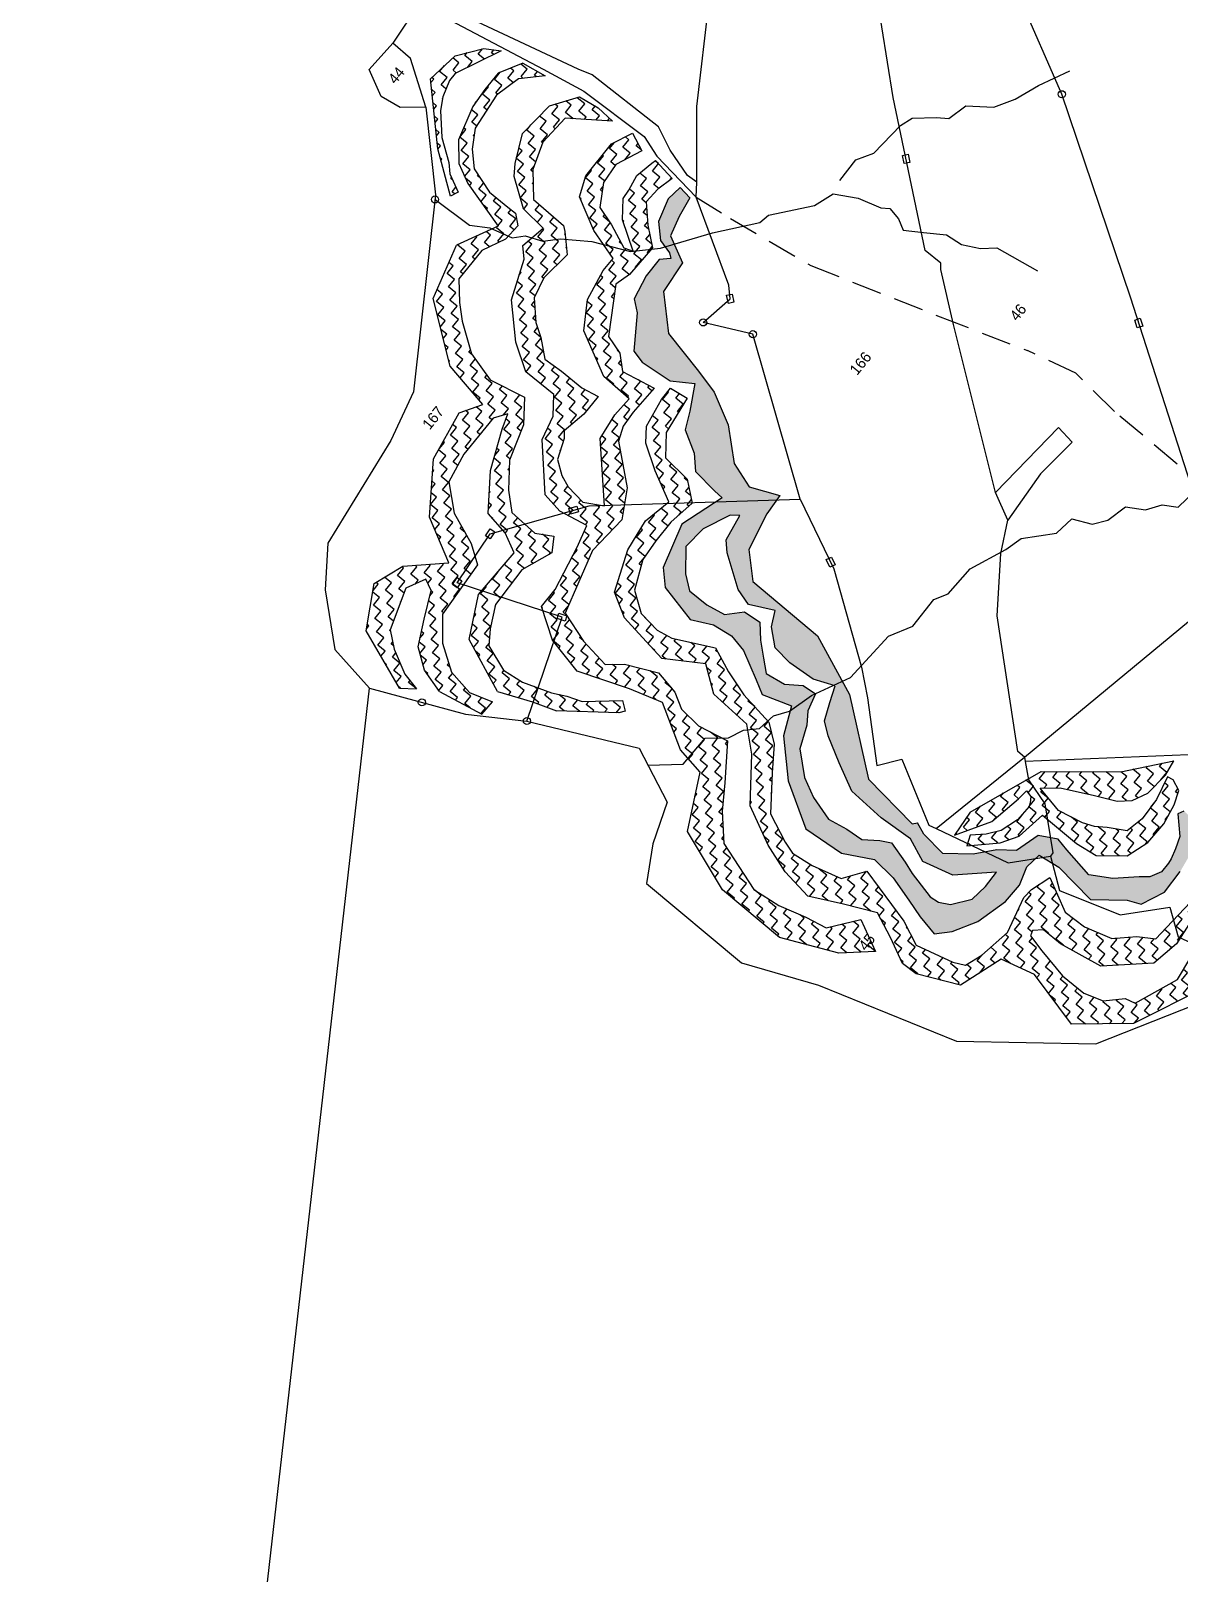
# Model space of a CAD drawing. Header units: metres. Extents: x 302345 to 309309, y 1941978 to 1949051.
# Drawn here: x 303647 to 304611, y 1945576 to 1946870 of the extents above; entities that cross this region are included whole.
import ezdxf

# ---------------------------------------------------------------- set-up
doc = ezdxf.new("R2010")
doc.units = ezdxf.units.M
doc.linetypes.add('DASHED', pattern=[0.75, 0.5, -0.25])
for name, color, linetype in [('LINE_FOOTPATH', 1, 'DASHED'), ('LINE_WATER', 4, 'Continuous'), ('OFF', 1, 'Continuous'), ('POLY_HATCH', 12, 'Continuous'), ('POLY_PARCEL', 6, 'Continuous'), ('POLY_ROAD', 30, 'Continuous'), ('POLY_WATER', 4, 'Continuous'), ('SYM_STONE', 1, 'Continuous'), ('TEXT_PARCEL', 7, 'Continuous')]:
    doc.layers.add(name, color=color, linetype=linetype)
doc.styles.add('TEXT_MAP', font='')
doc.styles.get('TEXT_MAP').set_extended_font_data('Kruti Dev 050')
pattern_1 = [(0, (0, 0), (1.5875, 1.5875), [1.5875, -1.5875]), (90, (1.5875, 0), (-1.5875, 1.5875), [1.5875, -1.5875])]

# ---------------------------------------------------------------- blocks, each defined once
blk = doc.blocks.new('STONE')
blk.add_circle((0, 0), 0.851)
blk = doc.blocks.new('STONESQUARE')
blk.add_lwpolyline([(-0.7, 0.48), (0.7, 0.48), (0.7, -0.48), (-0.7, -0.48)], close=True)
blk = doc.blocks.new('HHFRESES')
at = {"layer": 'POLY_HATCH'}
h = blk.add_hatch(dxfattribs=at)
h.set_pattern_fill('ZIGZAG', color=256, scale=0.5, style=0)
h.set_pattern_definition(pattern_1)
h.paths.add_polyline_path([(535.91, 912.91), (530.33, 913.64), (521.99, 905.32), (517.21, 898.68), (518.54, 898.1), (520.05, 901.12), (521.39, 902.46), (523.91, 905.98), (527.27, 909), (529.28, 910.18), (532.13, 911.01), (533.64, 911.01), (541.39, 907.43), (539.9, 909.92)])
h = blk.add_hatch(dxfattribs=at)
h.set_pattern_fill('ZIGZAG', color=256, scale=0.5, style=0)
h.set_pattern_definition(pattern_1)
h.paths.add_polyline_path([(538.2, 905.47), (534.69, 905.47), (531.19, 905.24), (525.35, 903.6), (522.31, 901.04), (520.67, 897.77), (518.34, 889.37), (511.45, 892.74), (502.09, 890.19), (495.11, 880.85), (493.58, 872.52), (490.01, 874.73), (481.33, 873.2), (473.33, 867.59), (469.42, 860.28), (464.15, 865.89), (458.87, 867.76), (451.89, 863.85), (447.98, 853.49), (449.64, 851.2), (450.34, 854.25), (452.46, 858.24), (454.57, 860.83), (461.62, 863.17), (464.91, 861.53), (463.97, 859.65), (459.51, 857.54), (455.28, 855.42), (452.93, 852.14), (451.75, 847.91), (453.26, 840.06), (455.98, 839.93), (454.81, 843.92), (455.51, 848.38), (458.33, 852.61), (462.09, 855.66), (472.2, 856.36), (474.32, 859.42), (476.43, 864.82), (479.96, 868.81), (485.13, 869.75), (492.88, 869.75), (495, 868.34), (492.41, 867.4), (485.83, 864.58), (479.96, 860.36), (479.25, 856.13), (477.61, 852.84), (468.44, 853.08), (461.62, 849.55), (457.86, 840.4), (460.2, 834.78), (461.59, 830.71), (467.89, 822.39), (468.77, 821.71), (469.9, 823.2), (465.46, 828.34), (464.53, 830.9), (463.36, 833.24), (461.72, 838.14), (461.26, 841.88), (462.89, 846.31), (465.23, 847.94), (468.97, 849.81), (476.21, 850.05), (481.58, 847.94), (483.99, 849.45), (482.36, 852.25), (482.59, 857.39), (485.16, 860.19), (489.13, 863.22), (495.21, 865.09), (498.94, 867.89), (497.54, 874.19), (498.94, 879.33), (502.22, 884), (504.32, 886.33), (507.36, 888.9), (513.43, 888.9), (517.4, 887.03), (520.44, 886.8), (521.84, 888.43), (521.84, 890.07), (521.84, 894.03), (523.24, 898.47), (525.58, 900.8), (528.62, 902.67), (535.16, 903.37), (539.6, 902.2), (542.8, 899.05), (542.08, 903.31)])
h = blk.add_hatch(dxfattribs=at)
h.set_pattern_fill('ZIGZAG', color=256, scale=0.5, style=0)
h.set_pattern_definition(pattern_1)
h.paths.add_polyline_path([(543.72, 892.42), (539.35, 895.35), (532.91, 895.95), (528.28, 893.74), (526.47, 892.53), (523.25, 887.91), (522.85, 883.28), (518.42, 884.09), (516.81, 882.48), (510.17, 879.87), (505.14, 874.84), (502.32, 870.41), (502.32, 864.38), (499.5, 862.17), (495.27, 861.16), (488.43, 854.93), (487.83, 851.31), (488.83, 846.28), (485.01, 845.28), (477.16, 843.67), (473.54, 843.67), (470.31, 838.64), (468.91, 832.21), (472.13, 823.56), (473.84, 817.8), (469.59, 810.49), (468.74, 805.56), (459.72, 800.98), (455.81, 790.27), (455.64, 777.86), (459.89, 768.52), (463.96, 763.93), (466.58, 769.17), (461.83, 772.78), (461.07, 776.57), (459.74, 781.32), (459.17, 786.25), (462.02, 794.98), (466.01, 798.59), (470, 801.24), (475.74, 805.33), (474.6, 810.65), (474.98, 814.63), (476.5, 817.29), (477.26, 821.46), (474.79, 826.78), (472.7, 829.24), (473.46, 834.56), (475.17, 839.87), (480.68, 841.39), (486.19, 842.91), (493.22, 842.34), (497.97, 845), (503.1, 851.07), (505.57, 852.02), (508.42, 852.21), (513.73, 852.02), (512.59, 857.9), (514.68, 860.18), (515.63, 863.4), (523.23, 867.96), (525.89, 867.2), (531.78, 867.01), (534.25, 870.04), (537.1, 872.7), (539.95, 872.51), (542.87, 871.78), (543.47, 875.83), (542.74, 876.03), (539.51, 876.68), (536.79, 876.16), (535.11, 876.03), (532.27, 873.84), (529.3, 869.19), (528.78, 870.74), (530.46, 874.74), (531.5, 878.1), (535.11, 880.29), (538.73, 880.55), (543.25, 878.61), (544.57, 881.67), (540.95, 883.28), (534.1, 883.28), (530.68, 881.87), (527.86, 876.44), (526.25, 871.01), (523.64, 871.01), (518.2, 870.01), (513.77, 867.19), (509.95, 859.75), (509.75, 854.12), (506.13, 854.32), (501.5, 853.72), (493.24, 846.08), (491.43, 849.29), (491.89, 852.79), (492.69, 854.81), (494.3, 857.02), (497.72, 858.42), (498.73, 859.23), (502.96, 858.42), (506.78, 858.42), (506.18, 861.44), (506.18, 865.86), (505.98, 869.28), (508.39, 872.1), (509.8, 874.31), (512.82, 877.13), (516.44, 877.93), (521.88, 877.33), (524.69, 880.14), (525.3, 880.95), (525.5, 887.58), (529.32, 890.8), (533.95, 892.41), (539.39, 892.01), (544.02, 885.57), (544.22, 888.84)])
h = blk.add_hatch(dxfattribs=at)
h.set_pattern_fill('ZIGZAG', color=256, scale=0.5, style=0)
h.set_pattern_definition(pattern_1)
h.paths.add_polyline_path([(527.27, 860.97), (533, 861.55), (535.24, 865.95), (538.65, 866.86), (542.22, 867.44), (542.57, 869.78), (539.83, 870.14), (535.84, 869.02), (533.59, 866.78), (532.97, 864.28), (532.35, 863.54), (530.97, 864.91), (527.48, 864.91), (523.24, 864.03), (521.74, 862.16), (516.38, 858.55), (515.88, 856.31), (516.38, 850.7), (518.62, 847.21), (514.5, 844.97), (511.64, 843.59), (509.51, 839.98), (507.27, 837.86), (506.77, 833.37), (506.65, 831.63), (499, 834.07), (491.39, 831.95), (489.02, 829.59), (487.53, 822.98), (489.27, 819.37), (489.77, 815.88), (489.15, 812.76), (486.65, 808.03), (485.38, 805.71), (487, 800.73), (482.26, 798.61), (476.89, 793.25), (472.53, 785.9), (473.15, 778.67), (475.78, 773.73), (475.41, 769.37), (474.16, 765.01), (473.16, 761.77), (472.42, 758.15), (474.66, 756.04), (478.65, 753.79), (484.14, 752.3), (487.76, 752.17), (490.88, 753.17), (493.75, 752.8), (494.26, 748.97), (493.39, 741.49), (497.13, 736.63), (498.13, 734.39), (502.12, 732.65), (506.49, 732.77), (511.35, 733.52), (510.61, 729.16), (510.98, 726.79), (511.1, 724.42), (511.85, 722.8), (512.73, 722.8), (510.36, 719.43), (509.86, 717.32), (509.61, 714.45), (509.98, 712.46), (510.23, 709.46), (512.6, 704.98), (512.09, 699.91), (511.46, 694.16), (514.59, 688.65), (516.22, 685.9), (518.1, 684.4), (520.48, 686.9), (517.6, 690.66), (516.6, 695.28), (515.97, 700.79), (517.72, 707.8), (514.09, 711.92), (513.09, 718.76), (517.34, 723.39), (514.21, 729.14), (514.59, 736.15), (514.71, 738.65), (513.71, 739.15), (510.96, 736.52), (508.95, 735.77), (507.2, 735.27), (506.32, 735.15), (504.45, 735.15), (502.57, 736.15), (501.44, 737.52), (498.43, 740.78), (496.43, 744.28), (497.31, 749.78), (497.81, 752.04), (496.18, 754.99), (491.92, 756.24), (489.92, 758.87), (486.91, 761.49), (483.78, 765.5), (484.28, 770), (485.12, 772), (484.39, 772.6), (485.58, 782.96), (494.6, 794.35), (498.85, 804.71), (499.03, 818.82), (502.76, 822.72), (509.33, 824.13), (513.06, 824.38), (510.99, 829.27), (512.4, 833.67), (516.8, 838.57), (519.54, 843.79), (520.62, 848.02), (522.37, 855.91)])
h.paths.add_polyline_path([(505.28, 828.78), (506.23, 827.46), (501.63, 826.68), (500.06, 825.17), (496.48, 819.88), (495.62, 817), (497.65, 812.87), (495.15, 811.63), (492.81, 808.95), (492.42, 805.45), (492.73, 800.7), (494.21, 797.12), (491.48, 796.11), (488.52, 794.86), (486.96, 792.76), (484.63, 788.52), (482.29, 783.85), (481.9, 777.23), (482.28, 771.26), (480.65, 767.22), (482.05, 761.92), (487.04, 756.55), (484, 756.48), (480.96, 756.86), (478, 759.12), (476.99, 760.91), (476.83, 762.55), (477.98, 767.35), (478.68, 769.45), (479.78, 773.27), (478.84, 775.06), (477.05, 777.47), (476.81, 780.5), (476.19, 783.93), (477.39, 788.19), (479.1, 791.46), (482.3, 795.11), (486.11, 796.67), (488.06, 798.07), (491.1, 798.85), (490.87, 801.34), (489.07, 803.91), (488.53, 807.41), (490.24, 809.36), (492.27, 811.66), (494.53, 813.61), (494.21, 816.72), (491.8, 819.05), (491.18, 822.32), (491.18, 826.06), (492.97, 828.39), (496.55, 831.2), (500.68, 830.81)], flags=16)
h = blk.add_hatch(dxfattribs=at)
h.set_pattern_fill('ZIGZAG', color=256, scale=0.5, style=0)
h.set_pattern_definition(pattern_1)
h.paths.add_polyline_path([(491.96, 749.09), (488.45, 750.16), (486.62, 750.31), (480.36, 748.79), (474.72, 749.7), (471.66, 750.77), (470.75, 752.75), (469.07, 759.31), (470.9, 763.42), (473.5, 773.48), (469.83, 776.07), (468.46, 781.22), (468, 785.03), (468.61, 787.17), (470.74, 792.04), (476.24, 796.16), (480.2, 798.9), (482.49, 801.95), (483.41, 808.05), (484.78, 812.47), (486.5, 816.67), (483.14, 823.37), (482.69, 826.12), (483.14, 829.93), (485.43, 833.28), (490.31, 835.41), (494.13, 835.72), (498.1, 835.72), (502.83, 834.96), (505.42, 838.16), (505.88, 843.19), (509.23, 845.78), (515.95, 846.69), (515.49, 849.89), (513.05, 849.89), (508.01, 848.98), (505.73, 847.3), (503.13, 843.19), (500.54, 838.16), (495.61, 839.14), (489.97, 838.38), (483.1, 835.64), (480.81, 831.67), (480.05, 826.34), (479.44, 822.53), (483.41, 816.28), (480.35, 812.01), (479.9, 804.54), (476.54, 800.73), (469.67, 795.55), (466.45, 789.04), (464.78, 784.01), (464.01, 778.52), (466.76, 773.04), (469.2, 767.7), (467.37, 763.43), (465.26, 759.12), (465.34, 756.28), (468.57, 749.31), (476.23, 746.77), (477.76, 740.82), (475.2, 730.79), (481.84, 722.8), (494.26, 717.2), (496.14, 720.96), (496.14, 722.33), (492.17, 721.72), (484.63, 724.71), (484.18, 726.54), (481.58, 729.13), (480.51, 732.48), (480.51, 737.05), (481.58, 742.39), (482.34, 745.44), (483.26, 745.74), (484.48, 744.37), (484.48, 740.71), (485.85, 733.09), (491.8, 726.54), (496.69, 725.62), (500.5, 726.08), (505.38, 726.54), (507.37, 727.45), (508.59, 731.87), (503.55, 728.21), (497.76, 728.67), (495.16, 728.82), (493.48, 731.57), (490.58, 734.61), (489.21, 739.34), (489.06, 743.45)])
h = blk.add_hatch(dxfattribs=at)
h.set_pattern_fill('ZIGZAG', color=256, scale=0.5, style=0)
h.set_pattern_definition(pattern_1)
h.paths.add_polyline_path([(513.15, 751.01), (504.81, 761.38), (492.05, 766.31), (487.41, 765.92), (493.1, 762.5), (498.88, 761.42), (500.74, 761.22), (500.45, 760.05), (499.57, 759.46), (498.98, 759.26), (496.04, 759.36), (492.9, 760.34), (490.84, 761.91), (489.08, 763.87), (487.31, 763.18), (491.23, 759.17), (494.08, 757.4), (499.27, 756.62), (499.18, 749.18), (499.67, 745.36), (502.91, 741.29), (506.83, 740.01), (510.95, 739.91), (514.48, 740.6), (516.83, 741.48), (517.61, 743.34), (517.42, 744.42), (513.3, 743.44), (509.28, 743.24), (506.14, 743.93), (504.48, 746.87), (503.3, 748.63), (502.51, 750.59), (501.53, 755), (502.51, 759.73), (504.67, 757.18), (507.32, 751.89), (508.99, 748.36), (510.65, 746.5), (513.2, 745.23), (517.42, 744.84), (520.19, 745.26)])
at = {"layer": 'LINE_FOOTPATH', "ltscale": 10}
for points in [[(542.97, 866.67), (543.82, 860.01), (546.19, 844.57), (553.17, 822.37), (558, 807.46)], [(561.6, 715.4), (559.55, 734.29), (558.93, 768.59), (559.24, 789.79), (560.18, 798.83), (558, 807.46)]]:
    blk.add_lwpolyline(points, dxfattribs=at)
at = {"layer": 'LINE_WATER'}
for points in [[(515.15, 900.36), (515.42, 893.17), (517.22, 890.24), (518.29, 886.31), (519.92, 884.82), (521.12, 881.95), (523.26, 879.89), (526.22, 875.59), (529.02, 869.47), (532.62, 865.94), (540.09, 860.81), (546.36, 855.75), (548.26, 855.39), (554.36, 850.42), (557.86, 849.26), (559.92, 845.53), (561.09, 841.57), (561.92, 840.34), (561.49, 838.11), (560.52, 836.34), (562.36, 833.44), (564.46, 830.22), (564.82, 827.25), (566.26, 824.36), (568.09, 822.26), (569.39, 814.57)], [(560.26, 849.79), (564.66, 849.86), (567.39, 848.26), (573.82, 847.69), (575.99, 846.93), (578.66, 843.87), (579.82, 842.17), (583.26, 841.27), (586.02, 837.51), (589.32, 835.61), (593.56, 833.98), (598.79, 831.48)], [(464.17, 813.1), (468, 808.62), (473.72, 808.49), (476.19, 805.51), (478.79, 804.39), (480.68, 802.5), (483.8, 801.95), (486.08, 800.38), (490.48, 799.19), (496.93, 796.02), (506.27, 795.47), (510.16, 793.33), (515.78, 793.42), (518.06, 792.17), (523.61, 791.95), (529.87, 789.35), (532.92, 788.48), (537.38, 784.48), (540.82, 783.99), (542.26, 780.82), (544.48, 779.18), (548.04, 778.32), (549.75, 775.4), (552.15, 773.76), (553.53, 771.42), (557.48, 770.94)]]:
    blk.add_lwpolyline(points, dxfattribs=at)
at = {"layer": 'OFF'}
for points in [[(525.09, 922.61), (530.95, 922.31)], [(538.88, 923.02), (530.95, 922.31)], [(23.83, 588.6), (444.8, 857.37)]]:
    blk.add_lwpolyline(points, dxfattribs=at)
at = {"layer": 'POLY_HATCH'}
for points in [[(517.21, 898.68), (521.99, 905.32), (530.33, 913.64), (535.91, 912.91), (539.9, 909.92), (541.39, 907.43)], [(541.39, 907.43), (533.64, 911.01), (532.13, 911.01), (529.28, 910.18), (527.27, 909), (523.91, 905.98), (521.39, 902.46), (520.05, 901.12), (518.54, 898.1), (517.21, 898.68)], [(542.8, 899.05), (539.6, 902.2), (535.16, 903.37), (528.62, 902.67), (525.58, 900.8), (523.24, 898.47), (521.84, 894.03), (521.84, 890.07), (521.84, 888.43), (520.44, 886.8), (517.4, 887.03), (513.43, 888.9), (507.36, 888.9), (504.32, 886.33), (502.22, 884), (498.94, 879.33), (497.54, 874.19), (498.94, 867.89), (495.21, 865.09), (489.13, 863.22), (485.16, 860.19), (482.59, 857.39), (482.36, 852.25), (483.99, 849.45), (481.58, 847.94), (476.21, 850.05), (468.97, 849.81), (465.23, 847.94), (462.89, 846.31), (461.26, 841.88), (461.72, 838.14), (463.36, 833.24), (464.53, 830.9), (465.46, 828.34), (469.9, 823.2), (468.77, 821.71)], [(542.08, 903.31), (538.2, 905.47), (534.69, 905.47), (531.19, 905.24), (525.35, 903.6), (522.31, 901.04), (520.67, 897.77), (518.34, 889.37), (511.45, 892.74)], [(542.08, 903.31), (542.8, 899.05)], [(473.84, 817.8), (472.13, 823.56), (468.91, 832.21), (470.31, 838.64), (473.54, 843.67), (477.16, 843.67), (485.01, 845.28), (488.83, 846.28), (487.83, 851.31), (488.43, 854.93), (495.27, 861.16), (499.5, 862.17), (502.32, 864.38), (502.32, 870.41), (505.14, 874.84), (510.17, 879.87), (516.81, 882.48), (518.42, 884.09), (522.85, 883.28), (523.25, 887.91), (526.47, 892.53), (528.28, 893.74), (532.91, 895.95), (539.35, 895.35), (543.72, 892.42)], [(447.98, 853.49), (451.89, 863.85), (458.87, 867.76), (464.15, 865.89), (469.42, 860.28), (473.33, 867.59), (481.33, 873.2), (490.01, 874.73), (493.58, 872.52), (495.11, 880.85), (502.09, 890.19), (511.45, 892.74)], [(544.22, 888.84), (544.02, 885.57), (539.39, 892.01), (533.95, 892.41), (529.32, 890.8), (525.5, 887.58), (525.3, 880.95), (524.69, 880.14), (521.88, 877.33), (516.44, 877.93), (512.82, 877.13), (509.8, 874.31), (508.39, 872.1), (505.98, 869.28), (506.18, 865.86), (506.18, 861.44), (506.78, 858.42), (502.96, 858.42), (498.73, 859.23), (497.72, 858.42), (494.3, 857.02), (492.69, 854.81), (491.89, 852.79), (491.43, 849.29), (493.24, 846.08), (501.5, 853.72), (506.13, 854.32), (509.75, 854.12), (509.95, 859.75), (513.77, 867.19), (518.2, 870.01), (523.64, 871.01), (526.25, 871.01), (527.86, 876.44), (530.68, 881.87), (534.1, 883.28), (540.95, 883.28), (544.57, 881.67), (543.25, 878.61), (538.73, 880.55), (535.11, 880.29), (531.5, 878.1), (530.46, 874.74), (528.78, 870.74), (529.3, 869.19), (532.27, 873.84), (535.11, 876.03), (536.79, 876.16), (539.51, 876.68), (542.74, 876.03), (543.47, 875.83)], [(543.72, 892.42), (544.22, 888.84)], [(543.47, 875.83), (542.87, 871.78)], [(542.87, 871.78), (539.95, 872.51), (537.1, 872.7), (534.25, 870.04), (531.78, 867.01), (525.89, 867.2), (523.23, 867.96), (515.63, 863.4), (514.68, 860.18), (512.59, 857.9), (513.73, 852.02), (508.42, 852.21), (505.57, 852.02), (503.1, 851.07), (497.97, 845), (493.22, 842.34), (486.19, 842.91), (480.68, 841.39), (475.17, 839.87), (473.46, 834.56), (472.7, 829.24), (474.79, 826.78), (477.26, 821.46), (476.5, 817.29), (474.98, 814.63), (474.6, 810.65), (475.74, 805.33), (470, 801.24), (466.01, 798.59), (462.02, 794.98), (459.17, 786.25), (459.74, 781.32), (461.07, 776.57), (461.83, 772.78), (466.58, 769.17), (463.96, 763.93)], [(457.86, 840.4), (461.62, 849.55), (468.44, 853.08), (477.61, 852.84), (479.25, 856.13), (479.96, 860.36), (485.83, 864.58), (492.41, 867.4), (495, 868.34), (492.88, 869.75), (485.13, 869.75), (479.96, 868.81), (476.43, 864.82), (474.32, 859.42), (472.2, 856.36), (462.09, 855.66), (458.33, 852.61), (455.51, 848.38), (454.81, 843.92), (455.98, 839.93)], [(542.57, 869.78), (539.83, 870.14), (535.84, 869.02), (533.59, 866.78), (532.97, 864.28), (532.35, 863.54), (530.97, 864.91), (527.48, 864.91), (523.24, 864.03), (521.74, 862.16), (516.38, 858.55), (515.88, 856.31), (516.38, 850.7), (518.62, 847.21), (514.5, 844.97), (511.64, 843.59), (509.51, 839.98), (507.27, 837.86), (506.77, 833.37), (506.65, 831.63), (499, 834.07), (491.39, 831.95), (489.02, 829.59), (487.53, 822.98), (489.27, 819.37), (489.77, 815.88), (489.15, 812.76), (486.65, 808.03), (485.38, 805.71), (487, 800.73), (482.26, 798.61), (476.89, 793.25), (472.53, 785.9), (473.15, 778.67), (475.78, 773.73), (475.41, 769.37), (474.16, 765.01), (473.16, 761.77), (472.42, 758.15), (474.66, 756.04), (478.65, 753.79), (484.14, 752.3), (487.76, 752.17), (490.88, 753.17), (493.75, 752.8), (494.26, 748.97), (493.39, 741.49), (497.13, 736.63), (498.13, 734.39), (502.12, 732.65), (506.49, 732.77)], [(542.57, 869.78), (542.22, 867.44), (538.65, 866.86), (535.24, 865.95), (533, 861.55), (527.27, 860.97), (522.37, 855.91), (520.62, 848.02), (519.54, 843.79), (516.8, 838.57), (512.4, 833.67), (510.99, 829.27), (513.06, 824.38), (509.33, 824.13), (502.76, 822.72), (499.03, 818.82), (498.85, 804.71), (494.6, 794.35), (485.58, 782.96), (484.39, 772.6), (485.12, 772)], [(451.75, 847.91), (452.93, 852.14), (455.28, 855.42), (459.51, 857.54), (463.97, 859.65), (464.91, 861.53), (461.62, 863.17), (454.57, 860.83), (452.46, 858.24), (450.34, 854.25), (449.64, 851.2)], [(447.98, 853.49), (449.64, 851.2)], [(465.26, 759.12), (467.37, 763.43), (469.2, 767.7), (466.76, 773.04), (464.01, 778.52), (464.78, 784.01), (466.45, 789.04), (469.67, 795.55), (476.54, 800.73), (479.9, 804.54), (480.35, 812.01), (483.41, 816.28), (479.44, 822.53), (480.05, 826.34), (480.81, 831.67), (483.1, 835.64), (489.97, 838.38), (495.61, 839.14), (500.54, 838.16), (503.13, 843.19), (505.73, 847.3), (508.01, 848.98), (513.05, 849.89), (515.49, 849.89), (515.95, 846.69), (509.23, 845.78), (505.88, 843.19), (505.42, 838.16), (502.83, 834.96), (498.1, 835.72), (494.13, 835.72), (490.31, 835.41), (485.43, 833.28), (483.14, 829.93), (482.69, 826.12), (483.14, 823.37), (486.5, 816.67), (484.78, 812.47), (483.41, 808.05), (482.49, 801.95), (480.2, 798.9), (476.24, 796.16), (470.74, 792.04), (468.61, 787.17), (468, 785.03), (468.46, 781.22), (469.83, 776.07), (473.5, 773.48), (470.9, 763.42), (469.07, 759.31), (470.75, 752.75), (471.66, 750.77), (474.72, 749.7), (480.36, 748.79), (486.62, 750.31), (488.45, 750.16), (491.96, 749.09), (489.06, 743.45), (489.21, 739.34), (490.58, 734.61), (493.48, 731.57), (495.16, 728.82), (497.76, 728.67), (503.55, 728.21)], [(500.5, 726.08), (496.69, 725.62), (491.8, 726.54), (485.85, 733.09), (484.48, 740.71), (484.48, 744.37), (483.26, 745.74), (482.34, 745.44), (481.58, 742.39), (480.51, 737.05), (480.51, 732.48), (481.58, 729.13), (484.18, 726.54), (484.63, 724.71), (492.17, 721.72), (496.14, 722.33)], [(451.75, 847.91), (453.26, 840.06), (455.98, 839.93)], [(457.86, 840.4), (460.2, 834.78), (461.59, 830.71)], [(468.77, 821.71), (467.89, 822.39), (461.59, 830.71)], [(463.96, 763.93), (459.89, 768.52), (455.64, 777.86), (455.81, 790.27), (459.72, 800.98), (468.74, 805.56), (469.59, 810.49), (473.84, 817.8)], [(514.71, 738.65), (513.71, 739.15), (510.96, 736.52), (508.95, 735.77), (507.2, 735.27), (506.32, 735.15), (504.45, 735.15), (502.57, 736.15), (501.44, 737.52), (498.43, 740.78), (496.43, 744.28), (497.31, 749.78), (497.81, 752.04), (496.18, 754.99), (491.92, 756.24), (489.92, 758.87), (486.91, 761.49), (483.78, 765.5), (484.28, 770), (485.12, 772)], [(492.05, 766.31), (487.41, 765.92), (493.1, 762.5), (498.88, 761.42), (500.74, 761.22), (500.45, 760.05), (499.57, 759.46), (498.98, 759.26), (496.04, 759.36), (492.9, 760.34), (490.84, 761.91), (489.08, 763.87), (487.31, 763.18), (491.23, 759.17), (494.08, 757.4), (499.27, 756.62), (499.18, 749.18), (499.67, 745.36), (502.91, 741.29), (506.83, 740.01), (510.95, 739.91), (514.48, 740.6), (516.83, 741.48), (517.61, 743.34), (517.42, 744.42), (513.3, 743.44), (509.28, 743.24), (506.14, 743.93), (504.48, 746.87), (503.3, 748.63), (502.51, 750.59), (501.53, 755), (502.51, 759.73), (504.67, 757.18), (507.32, 751.89), (508.99, 748.36), (510.65, 746.5), (513.2, 745.23), (517.42, 744.84), (520.19, 745.26)], [(492.05, 766.31), (504.81, 761.38), (513.15, 751.01), (520.19, 745.26)], [(494.26, 717.2), (481.84, 722.8), (475.2, 730.79), (477.76, 740.82), (476.23, 746.77), (468.57, 749.31), (465.34, 756.28), (465.26, 759.12)]]:
    blk.add_lwpolyline(points, dxfattribs=at)
blk.add_lwpolyline([(505.28, 828.78), (500.68, 830.81), (496.55, 831.2), (492.97, 828.39), (491.18, 826.06), (491.18, 822.32), (491.8, 819.05), (494.21, 816.72), (494.53, 813.61), (492.27, 811.66), (490.24, 809.36), (488.53, 807.41), (489.07, 803.91), (490.87, 801.34), (491.1, 798.85), (488.06, 798.07), (486.11, 796.67), (482.3, 795.11), (479.1, 791.46), (477.39, 788.19), (476.19, 783.93), (476.81, 780.5), (477.05, 777.47), (478.84, 775.06), (479.78, 773.27), (478.68, 769.45), (477.98, 767.35), (476.83, 762.55), (476.99, 760.91), (478, 759.12), (480.96, 756.86), (484, 756.48), (487.04, 756.55), (482.05, 761.92), (480.65, 767.22), (482.28, 771.26), (481.9, 777.23), (482.29, 783.85), (484.63, 788.52), (486.96, 792.76), (488.52, 794.86), (491.48, 796.11), (494.21, 797.12), (492.73, 800.7), (492.42, 805.45), (492.81, 808.95), (495.15, 811.63), (497.65, 812.87), (495.62, 817), (496.48, 819.88), (500.06, 825.17), (501.63, 826.68), (506.23, 827.46)], close=True, dxfattribs=at)
at = {"layer": 'POLY_PARCEL'}
for points in [[(526.19, 911.27), (523.39, 914.56), (522.84, 918.18), (525.09, 922.61)], [(526.19, 911.27), (530.85, 918.39), (530.95, 922.31)], [(526.19, 911.27), (515.8, 900.77), (487.93, 882.88), (479.19, 880.67), (459.23, 878.08), (452.87, 873.49), (446.18, 865.93), (444.8, 857.37)], [(544.98, 868.18), (554.8, 876.14), (569.77, 885.65)], [(542.97, 866.67), (544.98, 868.18)], [(559.38, 827.31), (560.21, 827.98), (560.21, 831.34), (576.7, 851.6), (592.67, 869.46)], [(514.73, 821.36), (531.16, 844.88), (527.46, 852.57), (533.38, 851.55), (534.98, 853.15), (542.97, 866.67)], [(457.13, 833.46), (474.31, 839.85), (467.72, 857.11), (477.56, 857.95), (491.62, 848.08), (514.73, 821.36)], [(547.61, 756.5), (575.78, 799.77), (594.88, 830.04), (603.03, 845.79)], [(536.19, 796.67), (553.58, 819.86), (559.38, 827.31)], [(514.73, 821.36), (509.26, 809.64), (499.4, 795.67), (496.03, 791.69), (488.23, 783.35), (491.7, 780.78), (486, 770.28), (486.31, 768.99)], [(536.19, 796.67), (551.27, 795.33), (550.79, 792.03), (543.33, 792.81), (533.89, 792.17)], [(533.89, 792.17), (536.19, 796.67)], [(504.9, 765.07), (504.93, 766.47), (520.35, 783.45), (528.84, 789.6), (533.89, 792.17)], [(486.31, 768.99), (504.9, 765.07)], [(486.31, 768.99), (489.47, 756.04), (494.79, 751.2)], [(504.42, 764.51), (502.35, 762.12), (500.99, 757.45), (495.44, 751.27), (494.79, 751.2)], [(504.9, 765.07), (504.42, 764.51)], [(550.47, 664), (547.22, 694.91), (533.67, 718.3), (538.38, 719.43), (540.84, 726.82), (527.92, 737.85), (504.42, 764.51)], [(504.9, 765.07), (547.61, 756.5)], [(494.79, 751.2), (491.26, 746.43), (494.55, 736), (500.77, 730.34), (497.78, 726.12), (501.39, 712.01), (501.97, 711.02), (501.15, 704.71), (498.55, 703.76)]]:
    blk.add_lwpolyline(points, dxfattribs=at)
at = {"layer": 'POLY_ROAD'}
for points in [[(538.88, 923.02), (543.46, 900.02), (544.9, 892.45), (545.36, 879.82), (544.13, 876.13), (542.97, 866.67)], [(544.98, 868.18), (544.9, 870.08), (546.31, 875.01), (548.11, 878.98), (547.86, 893.09), (547.12, 895.51), (540.33, 923.2)]]:
    blk.add_lwpolyline(points, dxfattribs=at)
at = {"layer": 'POLY_WATER'}
for points in [[(444.8, 857.37), (451.55, 842.13), (457.13, 833.46)], [(457.13, 833.46), (465.43, 816), (461.39, 806.67), (454.48, 804.19), (448.67, 800.82), (448.4, 780.11), (453.59, 767.74), (460.84, 743.94), (475.21, 725.6), (490.97, 716.71), (498.1, 708.59), (498.55, 703.76)]]:
    blk.add_lwpolyline(points, dxfattribs=at)
at = {"layer": 'SYM_STONE', "xscale": 0.7, "yscale": 0.7, "zscale": 0.7}
for p in [(515.15, 900.36), (527.46, 852.57), (448.48, 849.07), (531.16, 844.88), (457.13, 833.46), (594.88, 830.04)]:
    blk.add_blockref('STONE', p, dxfattribs=at)
at = {"layer": 'SYM_STONE'}
for p, rotation in [((467.72, 857.11), 4.907833307963184), ((477.56, 857.95), 184.9078333079627), ((533.38, 851.55), 51.71511360939208), ((489.43, 849.62), 144.9436702005242), ((570.06, 843.45), 50.87739912270887), ((474.31, 839.85), 110.9023290190132), ((509.78, 810.75), 64.98004284820517), ((573.28, 795.94), 56.93313949219708)]:
    blk.add_blockref('STONESQUARE', p, dxfattribs=dict(at, rotation=rotation))
at = {"layer": 'TEXT_PARCEL', "style": 'TEXT_MAP'}
for s, p in [('44', (525.83, 917.56)), ('167', (484.58, 876.7)), ('166', (536.73, 826.94)), ('46', (560.62, 811.86)), ('45', (462.92, 765.13))]:
    blk.add_text(s, height=1.8, dxfattribs=at).set_placement(p)

msp = doc.modelspace()

# ---------------------------------------------------------------- block references
at = {"layer": 'POLY_HATCH', "xscale": 5.013483425999867, "yscale": 5.013483425999867, "zscale": 5.013483425999867, "rotation": 50.93030380496096}
msp.add_blockref('HHFRESES', (305863, 1941878.3), dxfattribs=at)

doc.saveas('drawing.dxf')
